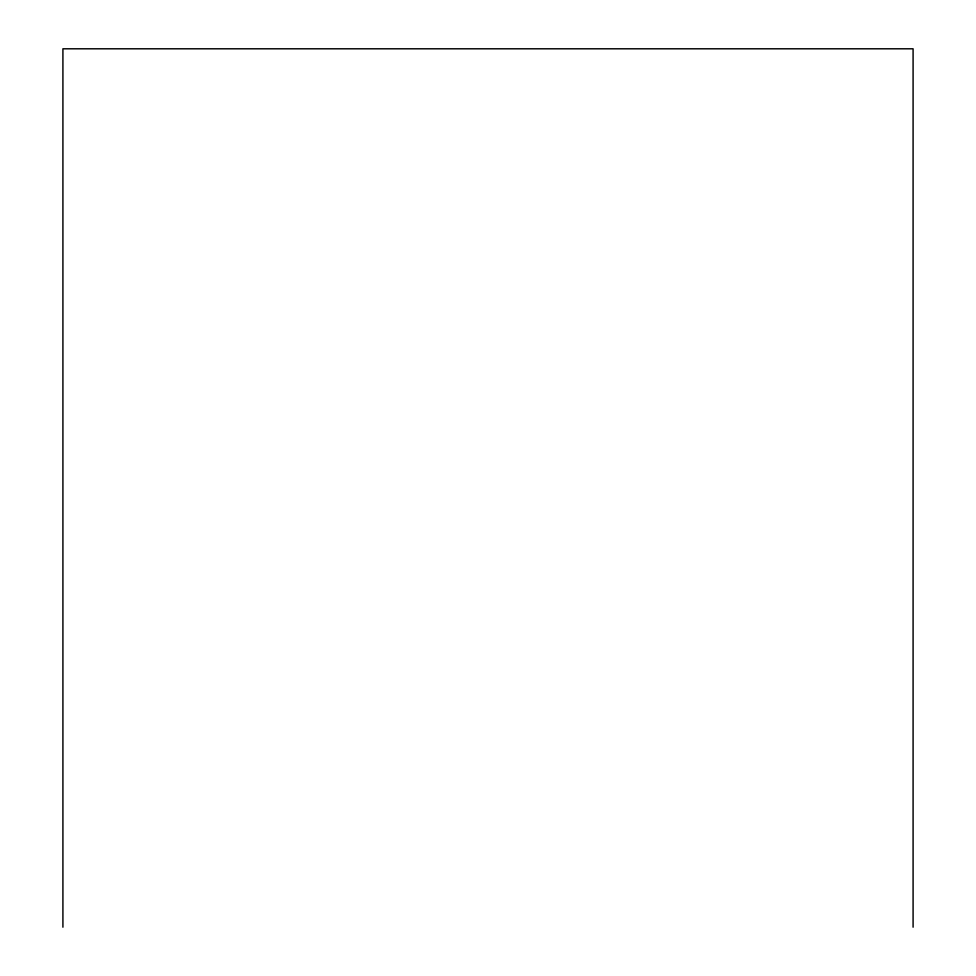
<?xml version="1.0" encoding="UTF-8"?>
<svg xmlns="http://www.w3.org/2000/svg" width="976" height="976" viewBox="0 0 976 976"><rect width="100%" height="100%" fill="white"/><g stroke="black" fill="none" stroke-linecap="round" stroke-linejoin="round"><path stroke-width="1.46" d="M913.085 927.2L913.085 48.8L62.915 48.8L62.915 927.2"/></g></svg>
